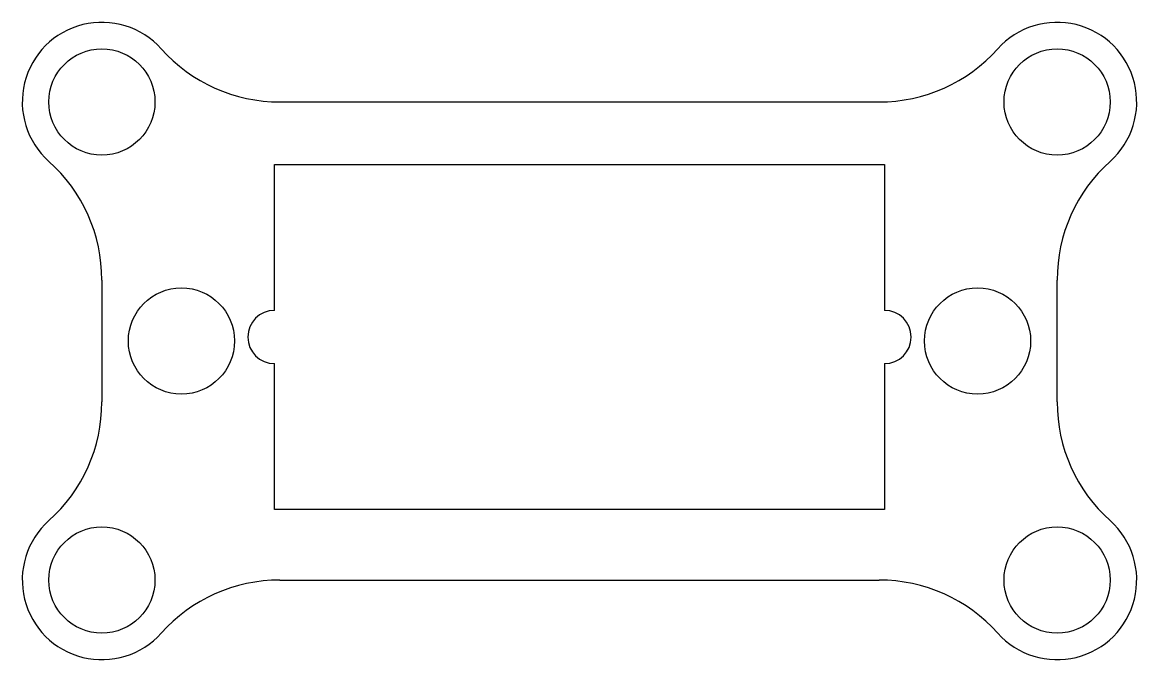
# Model space of a CAD drawing. Header units: millimetres. Extents: x 0 to 42, y 0 to 24.
import ezdxf

# ---------------------------------------------------------------- set-up
doc = ezdxf.new("R2010")
doc.units = ezdxf.units.MM
doc.layers.add('1stp', color=3, linetype='Continuous')
doc.layers.add('3stp', color=7, linetype='Continuous')

msp = doc.modelspace()

# ---------------------------------------------------------------- linework, layer by layer
at = {"layer": '1stp'}
for p, q in [((9.5, 18.65), (32.5, 18.65)), ((9.5, 13.15), (9.5, 18.65)), ((32.5, 18.65), (32.5, 13.15)), ((9.5, 5.65), (9.5, 11.15)), ((32.5, 11.15), (32.5, 5.65)), ((32.5, 5.65), (9.5, 5.65))]:
    msp.add_line(p, q, dxfattribs=at)
for centre in [(3, 21), (39, 21), (5.997, 12), (36.003, 12), (3, 3), (39, 3)]:
    msp.add_circle(centre, 2, dxfattribs=at)
for centre, start, end in [((9.5, 12.15), 90, 270), ((32.5, 12.15), 270, 90)]:
    msp.add_arc(centre, 1, start, end, dxfattribs=at)
at = {"layer": '3stp'}
for p, q in [((9.708, 21), (32.292, 21)), ((3, 14.292), (3, 9.708)), ((39, 9.708), (39, 14.292)), ((9.708, 3), (32.292, 3))]:
    msp.add_line(p, q, dxfattribs=at)
for centre, radius, start, end in [((3, 21), 3, 41.8103, 228.1897), ((39, 21), 3, 311.8103, 138.1897), ((9.708, 27), 6, 221.8103, 270), ((32.292, 27), 6, 270, 318.1897), ((-3, 14.292), 6, 0, 48.1897), ((45, 14.292), 6, 131.8103, 180), ((-3, 9.708), 6, 311.8103, 0), ((45, 9.708), 6, 180, 228.1897), ((3, 3), 3, 131.8103, 318.1897), ((39, 3), 3, 221.8103, 48.1897), ((9.708, -3), 6, 90, 138.1897), ((32.292, -3), 6, 41.8103, 90)]:
    msp.add_arc(centre, radius, start, end, dxfattribs=at)

doc.saveas('drawing.dxf')
